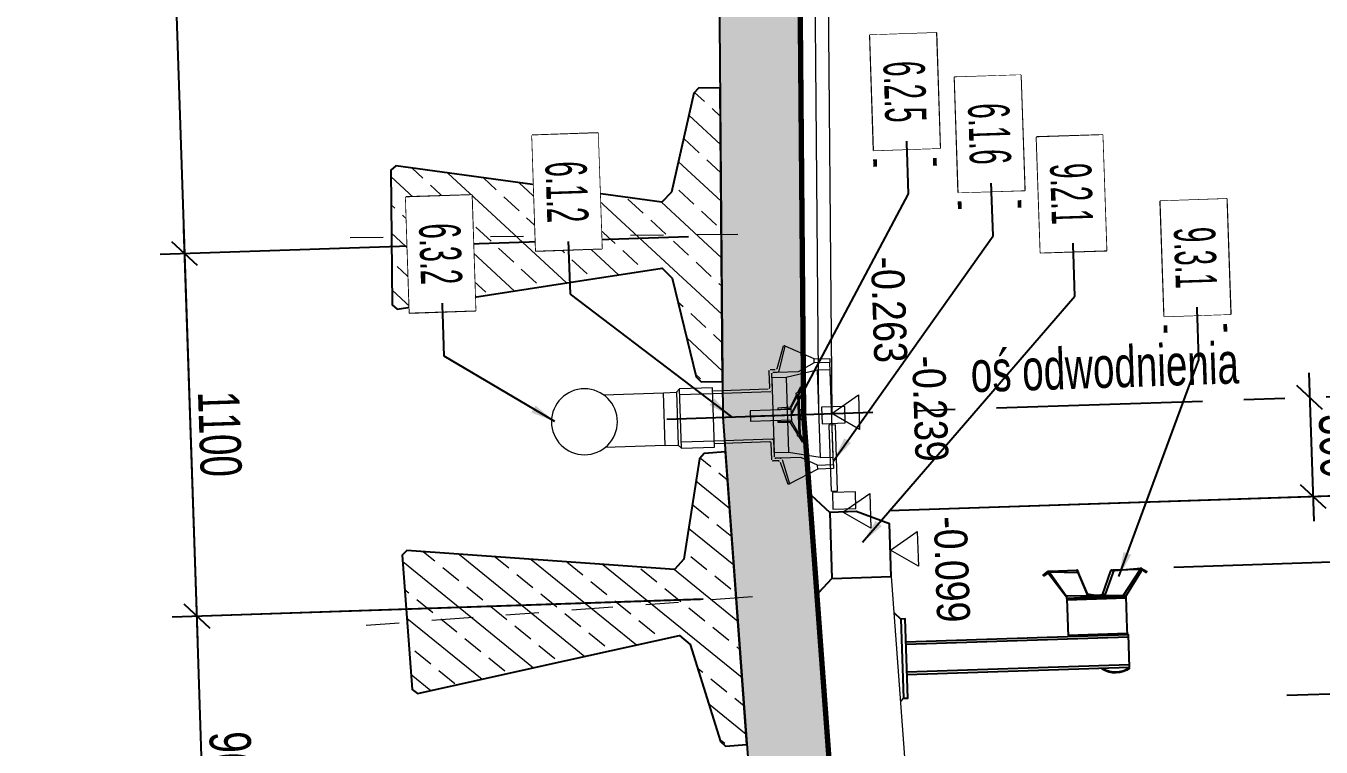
# Model space of a CAD drawing. Header units: metres. Extents: x 8395712 to 9795150, y 4166577 to 5794892.
# Drawn here: x 8418352.702 to 8418356.629, y 5772423.377 to 5772425.563 of the extents above; entities that cross this region are included whole.
import ezdxf
from ezdxf.enums import TextEntityAlignment as Align

# ---------------------------------------------------------------- set-up
doc = ezdxf.new("R2010")
doc.units = ezdxf.units.M
doc.set_wipeout_variables(frame=1)
doc.header["$PDMODE"] = 35
doc.header["$PDSIZE"] = 0.002
doc.linetypes.add('CENTER', pattern=[2, 1.25, -0.25, 0.25, -0.25])
doc.linetypes.add('HIDDEN', pattern=[0.375, 0.25, -0.125])
for name, color, linetype in [('00RysOpi-T', 2, 'Continuous'), ('AII_M_bariery', 8, 'Continuous'), ('AII_M_izolacja', 8, 'Continuous'), ('AII_M_konstrukcja beton', 3, 'Continuous'), ('AII_M_krawężnik', 9, 'Continuous'), ('AII_M_opis', 1, 'Continuous'), ('AII_M_opisy do legendy', 2, 'Continuous'), ('AII_M_osie główne', 8, 'CENTER')]:
    doc.layers.add(name, color=color, linetype=linetype)
for name, color, linetype, lineweight in [('AII_M_konstrukcja', 1, 'Continuous', 25), ('AII_M_koty wysokościowe', 1, 'Continuous', 18), ('AII_M_kreskowanie', 8, 'Continuous', 0), ('AII_M_nawierzchnia', 9, 'Continuous', 18), ('AII_M_odwodnienie', 8, 'Continuous', 9), ('AII_M_opisy wymiary', 1, 'Continuous', 25), ('AII_M_wymiary', 1, 'Continuous', 25)]:
    doc.layers.add(name, color=color, linetype=linetype, lineweight=lineweight)
doc.styles.add('AII_norm.', font='CDMSIMPL.shx', dxfattribs={"width": 0.75, "bigfont": 'CDMBIGPL.shx'})
doc.styles.add('CDMSTYLE', font='CDMSIMPL.shx', dxfattribs={"width": 0.7, "bigfont": 'CDMBIGPL.shx'})
doc.dimstyles.new('CDM-ME50MM', dxfattribs={"dimscale": 0.05, "dimtxt": 2.5, "dimasz": 1.5, "dimexe": 1.5, "dimexo": 5, "dimgap": 0.5, "dimtad": 1, "dimdec": 0, "dimlfac": 1000, "dimrnd": 1, "dimzin": 9, "dimtxsty": 'CDMSTYLE', "dimblk": 'OBLIQUE', "dimcen": 2.5, "dimdle": 1.5, "dimclrd": 9, "dimclre": 9, "dimadec": 1, "dimazin": 2, "dimtfac": 1, "dimtdec": 1, "dimtix": 1, "dimtmove": 2, "dimatfit": 3, "dimldrblk": 'DOT', "dimfxl": 1, "dimtvp": 1, "dimtolj": 1, "dimtzin": 0, "dimlwd": 25, "dimlwe": 25, "dimarcsym": 0})
doc.dimstyles.new('CDM-ME50MM$7', dxfattribs={"dimscale": 0.05, "dimtxt": 2.5, "dimasz": 1.5, "dimexe": 1.5, "dimexo": 5, "dimgap": 0.5, "dimtad": 1, "dimdec": 0, "dimlfac": 1000, "dimrnd": 1, "dimzin": 9, "dimtxsty": 'CDMSTYLE', "dimblk": 'OBLIQUE', "dimcen": 2.5, "dimdle": 1.5, "dimclrd": 9, "dimclre": 9, "dimadec": 1, "dimazin": 2, "dimtfac": 1, "dimtdec": 1, "dimtix": 1, "dimtmove": 2, "dimatfit": 3, "dimfxl": 1, "dimtvp": 1, "dimtolj": 1, "dimtzin": 0, "dimlwd": 25, "dimlwe": 25, "dimarcsym": 0})

# ---------------------------------------------------------------- blocks, each defined once
blk = doc.blocks.new('Bariera')
at = {"color": 0, "linetype": 'ByBlock', "lineweight": -2}
for p, q in [((-0.165, 0.685), (-0.165, 0.505)), ((-0.0686, 0.685), (-0.165, 0.685)), ((-0.161, 0.505), (-0.161, 0.685)), ((-0.05, 0.685), (-0.0686, 0.685)), ((-0.054, 0.505), (-0.054, 0.685)), ((-0.05, 0.683), (-0.05, 0.687)), ((-0.05, 0.503), (-0.05, 0.683)), ((-0.042, 0.687), (-0.042, 0.013)), ((0.042, 0.687), (0.042, 0.013)), ((0.0522, 0.6891), (0.05, 0.687)), ((-0.165, 0.505), (-0.05, 0.505))]:
    blk.add_line(p, q, dxfattribs=at)
for points in [[(-0.25, 0.4542), (-0.25, 0.5379, -0.324981), (-0.2452, 0.5446), (-0.1778, 0.5664, 0.324981), (-0.173, 0.5731), (-0.173, 0.593), (-0.173, 0.6129, 0.324981), (-0.1778, 0.6196), (-0.2452, 0.6414, -0.324981), (-0.25, 0.6481), (-0.25, 0.7318, -0.15172), (-0.2488, 0.7358), (-0.239, 0.75), (-0.2365, 0.7483), (-0.2458, 0.7349, 0.15172), (-0.247, 0.7309), (-0.247, 0.6503, 0.324981), (-0.2422, 0.6436), (-0.1748, 0.6218, -0.324981), (-0.17, 0.6151), (-0.17, 0.593), (-0.17, 0.5709, -0.324981), (-0.1748, 0.5642), (-0.2422, 0.5424, 0.324981), (-0.247, 0.5357), (-0.247, 0.4551, 0.15172), (-0.2458, 0.4511), (-0.2365, 0.4377), (-0.239, 0.436), (-0.2488, 0.4502, -0.15172), (-0.25, 0.4542, 0.15172), (-0.2488, 0.4502)], [(0.0522, 0.6891, -0.305469), (0.0521, 0.6048), (0.05, 0.607, 0.3), (0.05, 0.687, 0.425)]]:
    blk.add_lwpolyline(points, format="xyb", dxfattribs=at)
blk.add_lwpolyline([(-0.1682, 0.6851, -0.252386), (-0.165, 0.6792), (-0.165, 0.5068, -0.252386), (-0.1682, 0.5009), (-0.241, 0.453), (-0.2437, 0.4572), (-0.1732, 0.5036, 0.252386), (-0.17, 0.5095), (-0.17, 0.6765, 0.252386), (-0.1732, 0.6824), (-0.2437, 0.7288), (-0.241, 0.733)], format="xyb", close=True, dxfattribs=at)
blk.add_lwpolyline([(-0.05, 0.013), (-0.05, 0.687), (0.05, 0.687), (0.05, 0.013)], dxfattribs=at)
blk.add_lwpolyline([(-0.12, 0), (0.12, 0), (0.12, 0.013), (-0.12, 0.013)], close=True, dxfattribs=at)
blk = doc.blocks.new('_OBLIQUE')
at = {"color": 0, "linetype": 'ByBlock'}
blk.add_line((-0.5, -0.5), (0.5, 0.5), dxfattribs=at)
blk = doc.blocks.new('*D292')
at = {"layer": 'AII_M_wymiary', "color": 9, "lineweight": 25, "transparency": 16777216}
for p, q in [((8418356.5919, 5772424.5119), (8418356.607, 5772424.0622)), ((8418355.3192, 5772424.094), (8418356.6794, 5772424.1396))]:
    blk.add_line(p, q, dxfattribs=at)
at = {"layer": 'Defpoints', "color": 0, "lineweight": 25, "transparency": 16777216}
for p in [(8418355.1453, 5772424.3884), (8418356.6045, 5772424.1371), (8418355.2193, 5772424.0907)]:
    blk.add_point(p, dxfattribs=at)
at = {"layer": 'AII_M_wymiary', "color": 9, "lineweight": 25, "transparency": 16777216, "xscale": 0.07500000000000001, "yscale": 0.07500000000000001, "zscale": 0.07500000000000001}
for p, rotation in [((8418356.5944, 5772424.437), 91.92062242750899), ((8418356.6045, 5772424.1371), 271.920622427509)]:
    blk.add_blockref('_OBLIQUE', p, dxfattribs=dict(at, rotation=rotation))
at = {"layer": 'AII_M_wymiary', "color": 0, "transparency": 16777216, "insert": (8418356.6869, 5772424.29), "char_height": 0.125, "attachment_point": 5, "rotation": 271.9206, "style": 'CDMSTYLE'}
blk.add_mtext('\\A1;300', dxfattribs=at)
blk = doc.blocks.new('_DOT')
at = {"color": 0, "linetype": 'ByBlock'}
blk.add_line((-0.5, 0), (-1, 0), dxfattribs=at)
at = {"color": 0, "linetype": 'ByBlock', "const_width": 0.5}
blk.add_lwpolyline([(-0.25, 0, 1), (0.25, 0, 1)], format="xyb", close=True, dxfattribs=at)
blk = doc.blocks.new('*D274')
at = {"layer": 'AII_M_wymiary', "color": 9, "lineweight": 25, "transparency": 16777216}
for p, q in [((8418357.1129, 5772424.4543), (8418357.1104, 5772424.5293)), ((8418357.0379, 5772424.4518), (8418357.1879, 5772424.4569)), ((8418357.1129, 5772424.4543), (8418357.123, 5772424.1545)), ((8418355.3192, 5772424.094), (8418357.1979, 5772424.157)), ((8418357.123, 5772424.1545), (8418357.1255, 5772424.0795))]:
    blk.add_line(p, q, dxfattribs=at)
at = {"layer": 'Defpoints', "color": 0, "lineweight": 25, "transparency": 16777216}
for p in [(8418356.938, 5772424.4485), (8418357.123, 5772424.1545), (8418355.2193, 5772424.0907)]:
    blk.add_point(p, dxfattribs=at)
at = {"layer": 'AII_M_wymiary', "color": 9, "lineweight": 25, "transparency": 16777216, "xscale": 0.07500000000000001, "yscale": 0.07500000000000001, "zscale": 0.07500000000000001}
for p, rotation in [((8418357.1129, 5772424.4543), 271.920622427509), ((8418357.123, 5772424.1545), 91.92062242750899)]:
    blk.add_blockref('_OBLIQUE', p, dxfattribs=dict(at, rotation=rotation))
at = {"layer": 'AII_M_wymiary', "color": 0, "transparency": 16777216, "char_height": 0.125, "attachment_point": 5, "rotation": 271.9206, "style": 'CDMSTYLE'}
for s, insert in [('\\A1;opaska', (8418357.0097, 5772424.3008)), ('\\A1;300', (8418357.2054, 5772424.3074))]:
    blk.add_mtext(s, dxfattribs=dict(at, insert=insert))
blk = doc.blocks.new('*D277')
at = {"layer": 'AII_M_wymiary', "color": 9, "lineweight": 25, "transparency": 16777216}
for p, q in [((8418357.123, 5772424.1545), (8418357.1204, 5772424.2295)), ((8418355.3192, 5772424.094), (8418357.1979, 5772424.157)), ((8418357.123, 5772424.1545), (8418357.1297, 5772423.9546)), ((8418356.1821, 5772423.9228), (8418357.2046, 5772423.9571)), ((8418357.1297, 5772423.9546), (8418357.1322, 5772423.8797))]:
    blk.add_line(p, q, dxfattribs=at)
at = {"layer": 'Defpoints', "color": 0, "lineweight": 25, "transparency": 16777216}
for p in [(8418355.2193, 5772424.0907), (8418357.1297, 5772423.9546), (8418356.0821, 5772423.9195)]:
    blk.add_point(p, dxfattribs=at)
at = {"layer": 'AII_M_wymiary', "color": 9, "lineweight": 25, "transparency": 16777216, "xscale": 0.07500000000000001, "yscale": 0.07500000000000001, "zscale": 0.07500000000000001}
for p, rotation in [((8418357.123, 5772424.1545), 271.920622427509), ((8418357.1297, 5772423.9546), 91.92062242750899)]:
    blk.add_blockref('_OBLIQUE', p, dxfattribs=dict(at, rotation=rotation))
at = {"layer": 'AII_M_wymiary', "color": 0, "transparency": 16777216, "insert": (8418357.2138, 5772424.0575), "char_height": 0.125, "attachment_point": 5, "rotation": 271.9206, "style": 'CDMSTYLE'}
blk.add_mtext('\\A1;200', dxfattribs=at)
blk = doc.blocks.new('*D278')
at = {"layer": 'AII_M_wymiary', "color": 9, "lineweight": 25, "transparency": 16777216}
for p, q in [((8418357.1405, 5772423.6298), (8418357.1757, 5772422.5804)), ((8418356.5252, 5772423.5341), (8418357.218, 5772423.5574)), ((8418356.6116, 5772422.6365), (8418357.2482, 5772422.6579))]:
    blk.add_line(p, q, dxfattribs=at)
at = {"layer": 'Defpoints', "color": 0, "lineweight": 25, "transparency": 16777216}
for p in [(8418356.4253, 5772423.5308), (8418357.1732, 5772422.6554), (8418356.5117, 5772422.6332)]:
    blk.add_point(p, dxfattribs=at)
at = {"layer": 'AII_M_wymiary', "color": 9, "lineweight": 25, "transparency": 16777216, "xscale": 0.07500000000000001, "yscale": 0.07500000000000001, "zscale": 0.07500000000000001}
for p, rotation in [((8418357.1431, 5772423.5548), 91.92062242750899), ((8418357.1732, 5772422.6554), 271.920622427509)]:
    blk.add_blockref('_OBLIQUE', p, dxfattribs=dict(at, rotation=rotation))
at = {"layer": 'AII_M_wymiary', "color": 0, "transparency": 16777216, "char_height": 0.125, "attachment_point": 5, "rotation": 271.9206, "style": 'CDMSTYLE'}
for s, insert in [('\\A1;przejście dla\\Pobsługi', (8418356.9458, 5772423.098)), ('\\A1;900', (8418357.2456, 5772423.108))]:
    blk.add_mtext(s, dxfattribs=dict(at, insert=insert))
blk = doc.blocks.new('*D280')
at = {"layer": 'AII_M_wymiary', "color": 9, "lineweight": 25, "transparency": 16777216}
for p, q in [((8418356.9916, 5772435.5315), (8418357.3753, 5772424.0879)), ((8418355.1914, 5772435.3961), (8418357.069, 5772435.4591)), ((8418355.3192, 5772424.094), (8418357.4478, 5772424.1654))]:
    blk.add_line(p, q, dxfattribs=at)
at = {"layer": 'Defpoints', "color": 0, "lineweight": 25, "transparency": 16777216}
for p in [(8418355.0914, 5772435.3927), (8418357.3728, 5772424.1629), (8418355.2193, 5772424.0907)]:
    blk.add_point(p, dxfattribs=at)
at = {"layer": 'AII_M_wymiary', "color": 9, "lineweight": 25, "transparency": 16777216, "xscale": 0.07500000000000001, "yscale": 0.07500000000000001, "zscale": 0.07500000000000001}
for p, rotation in [((8418356.9941, 5772435.4565), 91.92062242750899), ((8418357.3728, 5772424.1629), 271.920622427509)]:
    blk.add_blockref('_OBLIQUE', p, dxfattribs=dict(at, rotation=rotation))
at = {"layer": 'AII_M_wymiary', "color": 0, "transparency": 16777216, "insert": (8418357.2709, 5772429.8126), "char_height": 0.125, "attachment_point": 5, "rotation": 271.9206, "style": 'CDMSTYLE'}
blk.add_mtext('\\A1;11300', dxfattribs=at)
blk = doc.blocks.new('*D281')
at = {"layer": 'AII_M_wymiary', "color": 9, "lineweight": 25, "transparency": 16777216}
for p, q in [((8418357.3703, 5772424.2378), (8418357.439, 5772422.189)), ((8418355.3192, 5772424.094), (8418357.4478, 5772424.1654)), ((8418355.5092, 5772422.1993), (8418357.5114, 5772422.2665))]:
    blk.add_line(p, q, dxfattribs=at)
at = {"layer": 'Defpoints', "color": 0, "lineweight": 25, "transparency": 16777216}
for p in [(8418355.2193, 5772424.0907), (8418357.4365, 5772422.264), (8418355.4093, 5772422.196)]:
    blk.add_point(p, dxfattribs=at)
at = {"layer": 'AII_M_wymiary', "color": 9, "lineweight": 25, "transparency": 16777216, "xscale": 0.07500000000000001, "yscale": 0.07500000000000001, "zscale": 0.07500000000000001}
for p, rotation in [((8418357.3728, 5772424.1629), 91.92062242750899), ((8418357.4365, 5772422.264), 271.920622427509)]:
    blk.add_blockref('_OBLIQUE', p, dxfattribs=dict(at, rotation=rotation))
at = {"layer": 'AII_M_wymiary', "color": 0, "transparency": 16777216, "insert": (8418357.4921, 5772423.2164), "char_height": 0.125, "attachment_point": 5, "rotation": 271.9206, "style": 'CDMSTYLE'}
blk.add_mtext('\\A1;1900', dxfattribs=at)
blk = doc.blocks.new('*D282')
at = {"layer": 'AII_M_wymiary', "color": 9, "lineweight": 25, "transparency": 16777216}
for p, q in [((8418357.2046, 5772436.6393), (8418357.6889, 5772422.1974)), ((8418355.2488, 5772436.4986), (8418357.282, 5772436.5668)), ((8418355.5092, 5772422.1993), (8418357.7613, 5772422.2748))]:
    blk.add_line(p, q, dxfattribs=at)
at = {"layer": 'Defpoints', "color": 0, "lineweight": 25, "transparency": 16777216}
for p in [(8418355.1489, 5772436.4953), (8418357.6863, 5772422.2723), (8418355.4093, 5772422.196)]:
    blk.add_point(p, dxfattribs=at)
at = {"layer": 'AII_M_wymiary', "color": 9, "lineweight": 25, "transparency": 16777216, "xscale": 0.07500000000000001, "yscale": 0.07500000000000001, "zscale": 0.07500000000000001}
for p, rotation in [((8418357.2071, 5772436.5643), 91.92062242750899), ((8418357.6863, 5772422.2723), 271.920622427509)]:
    blk.add_blockref('_OBLIQUE', p, dxfattribs=dict(at, rotation=rotation))
at = {"layer": 'AII_M_wymiary', "color": 0, "transparency": 16777216, "insert": (8418357.5342, 5772429.4212), "char_height": 0.125, "attachment_point": 5, "rotation": 271.9206, "style": 'CDMSTYLE'}
blk.add_mtext('\\A1;14300', dxfattribs=at)
blk = doc.blocks.new('*D283')
at = {"layer": 'AII_M_wymiary', "color": 9, "lineweight": 25, "transparency": 16777216}
for p, q in [((8418357.1271, 5772424.0296), (8418357.1456, 5772423.4799)), ((8418356.1821, 5772423.9228), (8418357.2046, 5772423.9571)), ((8418356.5252, 5772423.5341), (8418357.218, 5772423.5574))]:
    blk.add_line(p, q, dxfattribs=at)
at = {"layer": 'Defpoints', "color": 0, "lineweight": 25, "transparency": 16777216}
for p in [(8418356.0821, 5772423.9195), (8418357.1431, 5772423.5548), (8418356.4253, 5772423.5308)]:
    blk.add_point(p, dxfattribs=at)
at = {"layer": 'AII_M_wymiary', "color": 9, "lineweight": 25, "transparency": 16777216, "xscale": 0.07500000000000001, "yscale": 0.07500000000000001, "zscale": 0.07500000000000001}
for p, rotation in [((8418357.1297, 5772423.9546), 91.92062242750899), ((8418357.1431, 5772423.5548), 271.920622427509)]:
    blk.add_blockref('_OBLIQUE', p, dxfattribs=dict(at, rotation=rotation))
at = {"layer": 'AII_M_wymiary', "color": 0, "transparency": 16777216, "insert": (8418357.2238, 5772423.7577), "char_height": 0.125, "attachment_point": 5, "rotation": 271.9206, "style": 'CDMSTYLE'}
blk.add_mtext('\\A1;400', dxfattribs=at)
blk = doc.blocks.new('00kota3')
at = {"layer": 'AII_M_koty wysokościowe', "color": 0, "linetype": 'Continuous', "lineweight": -2}
blk.add_lwpolyline([(1.081, 1.662), (-1.036, 1.662), (0, 0)], close=True, dxfattribs=at)
at = {"layer": 'AII_M_koty wysokościowe', "color": 0, "linetype": 'Continuous', "lineweight": -2, "style": 'CDMSTYLE', "width": 0.85}
blk.add_attdef('%%P000.000', (0.493, 2.693), '', height=2, dxfattribs=at)
blk = doc.blocks.new('*D286')
at = {"layer": 'AII_M_wymiary', "color": 9, "lineweight": 25, "transparency": 16777216}
for p, q in [((8418354.7559, 5772423.825), (8418353.1458, 5772423.771)), ((8418353.2535, 5772422.7991), (8418353.2183, 5772423.8485)), ((8418354.8221, 5772422.9267), (8418353.176, 5772422.8715))]:
    blk.add_line(p, q, dxfattribs=at)
at = {"layer": 'Defpoints', "color": 0, "lineweight": 25, "transparency": 16777216}
for p in [(8418354.8559, 5772423.8283), (8418353.2208, 5772423.7735), (8418354.922, 5772422.9301)]:
    blk.add_point(p, dxfattribs=at)
at = {"layer": 'AII_M_wymiary', "color": 9, "lineweight": 25, "transparency": 16777216, "xscale": 0.07500000000000001, "yscale": 0.07500000000000001, "zscale": 0.07500000000000001}
for p, rotation in [((8418353.2208, 5772423.7735), 91.92062242750899), ((8418353.251, 5772422.874), 271.920622427509)]:
    blk.add_blockref('_OBLIQUE', p, dxfattribs=dict(at, rotation=rotation))
at = {"layer": 'AII_M_wymiary', "color": 0, "lineweight": -3, "transparency": 16777216, "insert": (8418353.3233, 5772423.3267), "char_height": 0.125, "attachment_point": 5, "rotation": 271.9206, "style": 'CDMSTYLE'}
blk.add_mtext('\\A1;900', dxfattribs=at)
blk = doc.blocks.new('*D287')
at = {"layer": 'AII_M_wymiary', "color": 9, "lineweight": 25, "transparency": 16777216}
for p, q in [((8418354.7108, 5772424.9241), (8418353.109, 5772424.8704)), ((8418353.2233, 5772423.6986), (8418353.1814, 5772424.9479)), ((8418354.7559, 5772423.825), (8418353.1458, 5772423.771))]:
    blk.add_line(p, q, dxfattribs=at)
at = {"layer": 'Defpoints', "color": 0, "lineweight": 25, "transparency": 16777216}
for p in [(8418354.8107, 5772424.9274), (8418353.1839, 5772424.8729), (8418354.8559, 5772423.8283)]:
    blk.add_point(p, dxfattribs=at)
at = {"layer": 'AII_M_wymiary', "color": 9, "lineweight": 25, "transparency": 16777216, "xscale": 0.07500000000000001, "yscale": 0.07500000000000001, "zscale": 0.07500000000000001}
for p, rotation in [((8418353.1839, 5772424.8729), 91.92062242750899), ((8418353.2208, 5772423.7735), 271.920622427509)]:
    blk.add_blockref('_OBLIQUE', p, dxfattribs=dict(at, rotation=rotation))
at = {"layer": 'AII_M_wymiary', "color": 0, "lineweight": -3, "transparency": 16777216, "insert": (8418353.2898, 5772424.3261), "char_height": 0.125, "attachment_point": 5, "rotation": 271.9206, "style": 'CDMSTYLE'}
blk.add_mtext('\\A1;1100', dxfattribs=at)
blk = doc.blocks.new('*D289')
at = {"layer": 'AII_M_wymiary', "color": 9, "lineweight": 25, "transparency": 16777216}
for p, q in [((8418354.6264, 5772434.8268), (8418352.7772, 5772434.7648)), ((8418353.2233, 5772423.6986), (8418352.8496, 5772434.8423)), ((8418354.7477, 5772423.8247), (8418353.1458, 5772423.771))]:
    blk.add_line(p, q, dxfattribs=at)
at = {"layer": 'Defpoints', "color": 0, "lineweight": 25, "transparency": 16777216}
for p in [(8418354.7263, 5772434.8302), (8418352.8521, 5772434.7673), (8418354.8476, 5772423.8281)]:
    blk.add_point(p, dxfattribs=at)
at = {"layer": 'AII_M_wymiary', "color": 9, "lineweight": 25, "transparency": 16777216, "xscale": 0.07500000000000001, "yscale": 0.07500000000000001, "zscale": 0.07500000000000001}
for p, rotation in [((8418352.8521, 5772434.7673), 91.92062242750899), ((8418353.2208, 5772423.7735), 271.920622427509)]:
    blk.add_blockref('_OBLIQUE', p, dxfattribs=dict(at, rotation=rotation))
at = {"layer": 'AII_M_wymiary', "color": 0, "lineweight": -3, "transparency": 16777216, "insert": (8418353.1239, 5772429.2734), "char_height": 0.125, "attachment_point": 5, "rotation": 271.9206, "style": 'CDMSTYLE'}
blk.add_mtext('\\A1;10x1100=11000', dxfattribs=at)
blk = doc.blocks.new('*U132')
at = {"layer": 'AII_M_odwodnienie', "color": 0, "lineweight": -2}
for p, q in [((-155, 0), (155, 0)), ((-167.2, -47.8), (-208.8, -134.5)), ((167.2, -47.8), (208.8, -134.5)), ((-210.1, -135.5), (-210.1, -138.6)), ((-210.1, -135.5), (-210.1, -138.6)), ((-142.2, -160.8), (-209.4, -139.6)), ((113.6, -134.5), (-113.7, -134.5)), ((142.2, -160.8), (209.4, -139.6)), ((210.1, -135.5), (210.1, -138.6)), ((210.1, -135.5), (210.1, -138.6)), ((210.1, -135.5), (210.1, -138.6)), ((210.1, -135.5), (210.1, -138.6)), ((210.1, -135.5), (210.1, -138.6)), ((-138, -166.6), (-138, -182)), ((-134, -186), (-84, -186)), ((-130, -161), (-130, -174)), ((-126, -178), (-76, -178)), ((112.5, -178), (-113.7, -178)), ((126, -178), (76, -178)), ((134, -186), (84, -186)), ((130, -161), (130, -174)), ((138, -166.6), (138, -182)), ((-80, -507.8), (-80, -690)), ((80, -690), (80, -507.8))]:
    blk.add_line(p, q, dxfattribs=at)
at = {"layer": 'AII_M_odwodnienie', "color": 0, "lineweight": -2, "ltscale": 0.25}
for p, q in [((-90, -458.8), (90, -458.8)), ((-80, -507.8), (-80, -468.4)), ((80, -507.8), (80, -468.4)), ((-80, -507.8), (80, -507.8))]:
    blk.add_line(p, q, dxfattribs=at)
at = {"layer": 'AII_M_odwodnienie', "color": 0, "lineweight": -2}
for points in [[(-155, 0), (-167.2, 0), (-167.2, -47.8), (-155, -47.8)], [(-132.5, 0), (132.5, 0), (132.5, -39.2), (-132.5, -39.2)], [(167.2, 0), (155, 0), (155, -47.8), (167.2, -47.8)]]:
    blk.add_lwpolyline(points, close=True, dxfattribs=at)
for points in [[(-132.5, -39.2), (-113.7, -134.5), (-113.7, -178)], [(132.5, -39.2), (113.7, -134.5), (113.7, -178)], [(-155, -47.8), (-130, -97.8), (-130, -161)], [(155, -47.8), (130, -97.8), (130, -161)], [(-134.4, -155.2), (-208.8, -134.5)], [(134.4, -155.2), (208.8, -134.5)], [(-80.1, -190), (-80.1, -358.2)], [(-72.1, -182), (-72.1, -358.2)], [(72, -182), (72, -358.2)], [(80, -190), (80, -358.2)]]:
    blk.add_lwpolyline(points, dxfattribs=at)
at = {"layer": 'AII_M_odwodnienie', "color": 0, "lineweight": -2, "ltscale": 0.25}
blk.add_lwpolyline([(-90, -458.8), (-90, -358.2), (90, -358.2), (90, -458.8), (80, -468.4), (-80, -468.4)], close=True, dxfattribs=at)
at = {"layer": 'AII_M_odwodnienie', "color": 0, "lineweight": -2, "ltscale": 0.1}
for points in [[(-72, -358.2), (-72, -458.8)], [(72, -358.2), (72, -458.8)]]:
    blk.add_lwpolyline(points, dxfattribs=at)
at = {"layer": 'AII_M_odwodnienie', "color": 0, "lineweight": -2, "ltscale": 10}
blk.add_circle((0, -750), 100, dxfattribs=at)
at = {"layer": 'AII_M_odwodnienie', "color": 0, "lineweight": -2}
for centre, radius, start, end in [((-209.1, -135.5), 0.981, 75, 180), ((-209.1, -138.6), 0.981, 180, 252.9675), ((-136, -161), 6, 0, 75), ((136, -161), 6, 105, 180), ((209.1, -135.5), 0.981, 0, 105), ((209.1, -135.5), 0.981, 0, 105), ((209.1, -135.5), 0.981, 0, 105), ((209.1, -135.5), 0.981, 0, 105), ((209.1, -135.5), 0.981, 0, 105), ((209.1, -138.6), 0.981, 287.0325, 0), ((209.1, -138.6), 0.981, 287.0325, 0), ((209.1, -138.6), 0.981, 287.0325, 0), ((209.1, -138.6), 0.981, 287.0325, 0), ((209.1, -138.6), 0.981, 287.0325, 0), ((-144, -166.6), 6, 0, 72.9675), ((-134, -182), 4, 180, 270), ((-126, -174), 4, 180, 270), ((-84.1, -190), 4, 0, 90), ((-76.1, -182), 4, 0, 90), ((76, -182), 4, 90, 180), ((76, -182), 4, 90, 180), ((84, -190), 4, 90, 180), ((126, -174), 4, 270, 0), ((134, -182), 4, 270, 0), ((144, -166.6), 6, 107.0325, 180)]:
    blk.add_arc(centre, radius, start, end, dxfattribs=at)
blk = doc.blocks.new('OpiNum01')
at = {"layer": 'AII_M_opisy do legendy', "color": 0, "linetype": 'Continuous'}
blk.add_lwpolyline([(-3.5, -2), (3.5, -2), (3.5, 2), (-3.5, 2)], close=True, dxfattribs=at)
at = {"color": 9, "linetype": 'Continuous', "lineweight": 25, "style": 'CDMSTYLE', "width": 0.7, "flags": 1}
for tag, p in [('NAZWAPOL', (-4.105, -6.803)), ('NAZWAANG', (-4.105, -10.477)), ('SPECYF', (-4.105, -14.151)), ('ID', (-4.105, -17.825)), ('BAZA', (-4.105, -21.499)), ('RYSUNEK', (-4.105, -25.173))]:
    blk.add_attdef(tag, p, '', height=2, dxfattribs=at)
at = {"layer": 'AII_M_opisy do legendy', "linetype": 'Continuous', "lineweight": -2, "style": 'CDMSTYLE', "width": 0.5}
blk.add_attdef('NR', text='', height=2.5, dxfattribs=at).set_placement((0, 0), align=Align.MIDDLE)
at = {"color": 0, "linetype": 'Continuous'}
blk.add_wipeout([(-3.5, -2), (3.5, -2), (3.5, 2), (-3.5, 2)], dxfattribs=at).dxf.layer = 'AII_M_opisy do legendy'
blk = doc.blocks.new('OpiTxt01')
at = {"color": 0, "linetype": 'Continuous', "lineweight": 20, "style": 'CDMSTYLE', "width": 0.7}
blk.add_attdef('TEKST_GORNY', (1, 0.895), '', height=2, dxfattribs=at)
at = {"color": 0, "linetype": 'Continuous', "lineweight": -2, "style": 'CDMSTYLE', "width": 0.7}
blk.add_attdef('TEKST_DOLNY', (1.049, -2.731), '', height=2, dxfattribs=at)
blk = doc.blocks.new('*D387')
at = {"layer": 'AII_M_opisy wymiary', "color": 9, "linetype": 'ByBlock', "lineweight": 25, "transparency": 16777216}
for p, q in [((8418356.8904, 5772452.7378), (8418357.9143, 5772422.2049)), ((8418354.6403, 5772452.5873), (8418356.9679, 5772452.6653)), ((8418355.6591, 5772422.2044), (8418357.9867, 5772422.2824))]:
    blk.add_line(p, q, dxfattribs=at)
at = {"layer": 'Defpoints', "color": 0, "linetype": 'ByBlock', "lineweight": 25, "transparency": 16777216}
for p in [(8418354.3904, 5772452.5789), (8418357.9118, 5772422.2799), (8418355.4093, 5772422.196)]:
    blk.add_point(p, dxfattribs=at)
at = {"layer": 'AII_M_opisy wymiary', "color": 9, "linetype": 'ByBlock', "lineweight": 25, "transparency": 16777216, "xscale": 0.07500000000000001, "yscale": 0.07500000000000001, "zscale": 0.07500000000000001}
for p, rotation in [((8418356.8929, 5772452.6628), 91.92062238634111), ((8418357.9118, 5772422.2799), 271.9206223863411)]:
    blk.add_blockref('_OBLIQUE', p, dxfattribs=dict(at, rotation=rotation))
at = {"layer": 'AII_M_opisy wymiary', "color": 0, "linetype": 'ByBlock', "lineweight": 25, "transparency": 16777216, "insert": (8418357.4898, 5772437.4743), "char_height": 0.125, "attachment_point": 5, "rotation": 271.9206, "style": 'CDMSTYLE'}
blk.add_mtext('\\A1;30400', dxfattribs=at)
blk = doc.blocks.new('A$C2EC13F79')
at = {"layer": 'AII_M_odwodnienie', "color": 0, "lineweight": -2}
for points in [[(0, -7), (5, -7), (5, 0), (0, 0)], [(26, -4.63), (31, -4.63), (31, 2.37), (26, 2.37)], [(5.5, -5), (25.5, -5), (25.5, -3), (5.5, -3)]]:
    blk.add_lwpolyline(points, close=True, dxfattribs=at)
blk = doc.blocks.new('*U441')
at = {"layer": 'AII_M_odwodnienie', "color": 0, "linetype": 'ByBlock', "lineweight": -2}
for p, q in [((-0.0838, -0.0046), (-0.0792, 0)), ((-0.0838, -0.0046), (-0.0656, -0.0149)), ((-0.0616, -0.0125), (-0.0809, -0.0017)), ((-0.06, -0.0108), (-0.0792, 0)), ((-0.0656, -0.0149), (-0.0656, -0.0179)), ((-0.0656, -0.0179), (-0.0646, -0.0189)), ((-0.0646, -0.0189), (-0.0583, -0.0189)), ((-0.0616, -0.0139), (-0.0616, -0.0125)), ((-0.0606, -0.0149), (-0.0616, -0.0139)), ((-0.0572, -0.0149), (-0.0606, -0.0149)), ((-0.06, -0.0108), (-0.06, -0.0138)), ((0.06, -0.0108), (-0.06, -0.0108)), ((-0.06, -0.0138), (0.06, -0.0138)), ((-0.0583, -0.0189), (-0.0238, -0.0382)), ((-0.02, -0.0358), (-0.0572, -0.0149)), ((-0.0238, -0.0382), (-0.0215, -0.0758)), ((-0.0175, -0.0758), (-0.02, -0.0358)), ((0.02, -0.0358), (-0.02, -0.0358)), ((-0.016, -0.0358), (-0.016, -0.1593)), ((0, 0), (0, -0.1593)), ((0.016, -0.0358), (0.016, -0.1593)), ((0.0175, -0.0758), (0.02, -0.0358)), ((0.02, -0.0358), (0.057, -0.015)), ((0.0238, -0.0382), (0.0215, -0.0758)), ((0.0581, -0.019), (0.0238, -0.0382)), ((0.057, -0.015), (0.0603, -0.015)), ((0.0643, -0.019), (0.0581, -0.019)), ((0.06, -0.0108), (0.0792, 0)), ((0.06, -0.0138), (0.06, -0.0108)), ((0.0603, -0.015), (0.0613, -0.014)), ((0.0613, -0.0125), (0.0808, -0.0016)), ((0.0613, -0.014), (0.0613, -0.0125)), ((0.0653, -0.018), (0.0643, -0.019)), ((0.0838, -0.0046), (0.0653, -0.0149)), ((0.0653, -0.0149), (0.0653, -0.018)), ((0.0838, -0.0046), (0.0792, 0)), ((-0.0215, -0.0758), (-0.0175, -0.0758)), ((0.0215, -0.0758), (0.0175, -0.0758)), ((0.016, -0.1593), (-0.016, -0.1593))]:
    blk.add_line(p, q, dxfattribs=at)
blk.add_lwpolyline([(0.015, -0.0078), (0.015, -0.0028), (-0.015, -0.0028), (-0.015, -0.0078)], close=True, dxfattribs=at)

msp = doc.modelspace()

# ---------------------------------------------------------------- hatches: boundary and pattern name
at = {"layer": 'AII_M_kreskowanie', "lineweight": 25}
h = msp.add_hatch(dxfattribs=at)
h.set_pattern_fill('ANSI33', color=256, scale=0.5, angle=-88.0794)
h.set_pattern_definition([(316.92062, (8418345.54887, 5772466.08083), (0.08537637, 0.09130102), []), (316.92062, (8418345.55183, 5772465.99249), (0.08537637, 0.09130102), [0.0625, -0.03125])])
h.paths.add_polyline_path([(8418354.7127, 5772436.4306), (8418354.8154, 5772424.3773), (8418354.9734, 5772422.2314), (8418355.2133, 5772422.2394), (8418355.0553, 5772424.3853), (8418354.9525, 5772436.4387)])
at = {"layer": 'AII_M_kreskowanie'}
h = msp.add_hatch(dxfattribs=at)
h.set_pattern_fill('ANSI33', color=256, scale=0.5, angle=-87.7931)
h.set_pattern_definition([(317.206884, (8418212.54076, 5770619.08569), (0.0849191424, 0.091726437), []), (317.206884, (8418212.54417, 5770618.99737), (0.0849191424, 0.091726437), [0.0625, -0.03125])])
h.paths.add_polyline_path([(8418353.8125, 5772424.7175), (8418353.8275, 5772424.7047), (8418354.6316, 5772424.8287), (8418354.6618, 5772424.7989), (8418354.7344, 5772424.4995), (8418354.7495, 5772424.4847), (8418354.8145, 5772424.4852), (8418354.8069, 5772425.3752), (8418354.7419, 5772425.3746), (8418354.7271, 5772425.3595), (8418354.6596, 5772425.0589), (8418354.6299, 5772425.0287), (8418353.8238, 5772425.1389), (8418353.809, 5772425.1259)])
h = msp.add_hatch(dxfattribs=at)
h.set_pattern_fill('ANSI33', color=256, scale=0.5, angle=-84.0704)
h.set_pattern_definition([(320.9295905, (8418330.13556, 5770612.55696), (0.078784367, 0.097046502), []), (320.9295905, (8418330.14469, 5770612.46904), (0.078784367, 0.097046502), [0.0625, -0.03125])])
h.paths.add_polyline_path([(8418353.8736, 5772423.5512), (8418353.8893, 5772423.5395), (8418354.6837, 5772423.7154), (8418354.7158, 5772423.6877), (8418354.8077, 5772423.3936), (8418354.8237, 5772423.3798), (8418354.8885, 5772423.3845), (8418354.8232, 5772424.2721), (8418354.7584, 5772424.2674), (8418354.7445, 5772424.2513), (8418354.6967, 5772423.947), (8418354.669, 5772423.9149), (8418353.8574, 5772423.9725), (8418353.8436, 5772423.9586)])

# ---------------------------------------------------------------- linework, layer by layer
at = {"layer": 'AII_M_bariery', "color": 8}
for points in [[(8418355.334, 5772423.7848), (8418355.3551, 5772423.765)], [(8418355.3631, 5772423.5252), (8418355.3538, 5772423.5152)]]:
    msp.add_lwpolyline(points, dxfattribs=at)
at = {"layer": 'AII_M_izolacja', "linetype": 'HIDDEN', "ltscale": 0.5, "const_width": 0.01}
msp.add_lwpolyline([(8418354.7125, 5772436.4356), (8418354.9575, 5772436.4438), (8418355.0603, 5772424.3855), (8418355.2187, 5772422.2346), (8418354.9736, 5772422.2264)], dxfattribs=at)
at = {"layer": 'AII_M_izolacja'}
msp.add_lwpolyline([(8418354.9624, 5772436.449), (8418355.0653, 5772424.3857), (8418355.224, 5772422.2298)], dxfattribs=at)
at = {"layer": 'AII_M_konstrukcja', "color": 2}
for points in [[(8418354.284, 5772424.7751), (8418354.6316, 5772424.8287), (8418354.6618, 5772424.7989), (8418354.7344, 5772424.4995), (8418354.7495, 5772424.4847), (8418354.8145, 5772424.4852), (8418354.8069, 5772425.3752), (8418354.7419, 5772425.3746), (8418354.7271, 5772425.3595), (8418354.6596, 5772425.0589), (8418354.6299, 5772425.0287), (8418353.8238, 5772425.1389), (8418353.809, 5772425.1259), (8418353.8125, 5772424.7175), (8418353.8275, 5772424.7047), (8418354.284, 5772424.7751)], [(8418354.3404, 5772423.6394), (8418354.6837, 5772423.7154), (8418354.7158, 5772423.6877), (8418354.8077, 5772423.3936), (8418354.8237, 5772423.3798), (8418354.8885, 5772423.3845), (8418354.8232, 5772424.2721), (8418354.7584, 5772424.2674), (8418354.7445, 5772424.2513), (8418354.6967, 5772423.947), (8418354.669, 5772423.9149), (8418353.8574, 5772423.9725), (8418353.8436, 5772423.9586), (8418353.8736, 5772423.5512), (8418353.8893, 5772423.5395), (8418354.3404, 5772423.6394)]]:
    msp.add_lwpolyline(points, dxfattribs=at)
at = {"layer": 'AII_M_konstrukcja beton'}
for points in [[(8418354.7127, 5772436.4306), (8418354.9525, 5772436.4387), (8418355.0553, 5772424.3853), (8418355.2133, 5772422.2394), (8418354.9734, 5772422.2314)], [(8418354.7127, 5772436.4306), (8418354.8154, 5772424.3773), (8418354.9734, 5772422.2314), (8418355.2133, 5772422.2394), (8418355.0553, 5772424.3853), (8418354.9525, 5772436.4387), (8418354.7127, 5772436.4306)]]:
    msp.add_lwpolyline(points, dxfattribs=at)
at = {"layer": 'AII_M_krawężnik', "color": 8}
for points in [[(8418355.0834, 5772424.1403), (8418355.1393, 5772424.088)], [(8418355.146, 5772423.8881), (8418355.1052, 5772423.8444)]]:
    msp.add_lwpolyline(points, dxfattribs=at)
at = {"layer": 'AII_M_krawężnik'}
msp.add_lwpolyline([(8418355.1393, 5772424.088), (8418355.146, 5772423.8881), (8418355.3259, 5772423.8941), (8418355.3206, 5772424.054), (8418355.2193, 5772424.0907)], close=True, dxfattribs=at)
at = {"layer": 'AII_M_nawierzchnia', "color": 8}
msp.add_lwpolyline([(8418355.0115, 5772435.3901), (8418355.1053, 5772424.387)], dxfattribs=at)
at = {"layer": 'AII_M_nawierzchnia'}
for points in [[(8418355.0514, 5772435.3914), (8418355.0557, 5772434.8913), (8418355.0877, 5772431.1402), (8418355.1197, 5772427.3892), (8418355.1453, 5772424.3884)], [(8418355.3259, 5772423.8941), (8418355.4479, 5772422.2373)]]:
    msp.add_lwpolyline(points, dxfattribs=at)
at = {"layer": 'AII_M_opisy wymiary', "color": 1, "linetype": 'ByBlock', "lineweight": 40}
msp.add_circle((8418171.8303, 5772432.124), 22459.4841, dxfattribs=at)
at = {"layer": 'AII_M_osie główne', "lineweight": 18, "ltscale": 0.1}
for points in [[(8418354.8607, 5772424.9306), (8418353.6608, 5772424.9204)], [(8418354.9057, 5772423.832), (8418353.709, 5772423.7439)]]:
    msp.add_lwpolyline(points, dxfattribs=at)
at = {"layer": 'AII_M_osie główne', "ltscale": 0.5}
msp.add_lwpolyline([(8418354.6455, 5772424.3716), (8418356.6694, 5772424.4395)], dxfattribs=at)

# ---------------------------------------------------------------- block references
at = {"layer": 'AII_M_bariery', "rotation": 271.9206224382555}
msp.add_blockref('Bariera', (8418355.3591, 5772423.6451), dxfattribs=at)
at = {"layer": 'AII_M_koty wysokościowe', "color": 1, "linetype": 'Continuous'}
ref = msp.add_blockref('00kota3', (8418355.1453, 5772424.3884), dxfattribs=dict(at, xscale=-0.05, yscale=0.05, zscale=0.05, rotation=271.9206224382555))
ref.add_attrib('%%P000.000', '-0.263', (8418355.2641, 5772424.8625), dxfattribs={"color": 0, "linetype": 'Continuous', "lineweight": -2, "height": 0.1, "rotation": 271.9206, "style": 'CDMSTYLE', "width": 0.85})
ref = msp.add_blockref('00kota3', (8418355.1793, 5772424.0893), dxfattribs=dict(at, xscale=-0.05, yscale=0.05, zscale=0.05, rotation=271.9206224382555))
ref.add_attrib('%%P000.000', '-0.239', (8418355.389, 5772424.5625), dxfattribs={"color": 0, "linetype": 'Continuous', "lineweight": -2, "height": 0.1, "rotation": 271.9206, "style": 'CDMSTYLE', "width": 0.85})
ref = msp.add_blockref('00kota3', (8418355.3232, 5772423.9741), dxfattribs=dict(at, xscale=-0.05, yscale=0.05, zscale=0.05, rotation=271.9206224382555))
ref.add_attrib('%%P000.000', '-0.099', (8418355.4546, 5772424.0751), dxfattribs={"color": 0, "linetype": 'Continuous', "lineweight": -2, "height": 0.1, "rotation": 271.9206, "style": 'CDMSTYLE', "width": 0.85})
at = {"layer": 'AII_M_odwodnienie', "color": 140, "lineweight": 18}
for name, p, xscale, yscale, zscale, rotation in [('*U132', (8418355.1453, 5772424.3884), -0.001, 0.001, 0.001, 271.9206224382555), ('A$C2EC13F79', (8418355.1848, 5772424.4097), 0.01, 0.01, 0.01, 271.9206221375037)]:
    msp.add_blockref(name, p, dxfattribs=dict(at, xscale=xscale, yscale=yscale, zscale=zscale, rotation=rotation))
at = {"layer": 'AII_M_odwodnienie', "color": 140, "xscale": -1, "rotation": 271.9206222243812}
msp.add_blockref('*U441', (8418355.0581, 5772424.3854), dxfattribs=at)
at = {"layer": 'Defpoints', "color": 250, "linetype": 'Continuous', "lineweight": 0}
ref = msp.add_blockref('OpiTxt01', (8418355.378, 5772425.0542), dxfattribs=dict(at, xscale=-0.05, yscale=0.05, zscale=0.05, rotation=271.920622251238))
ref.add_attrib('TEKST_GORNY', '-', (8418355.419, 5772425.1657), dxfattribs={"layer": '0', "color": 0, "linetype": 'Continuous', "lineweight": 20, "height": 0.1, "rotation": 271.9206, "style": 'CDMSTYLE', "width": 0.7})
ref.add_attrib('TEKST_DOLNY', '-', (8418355.2378, 5772425.162), dxfattribs={"layer": '0', "color": 0, "linetype": 'Continuous', "lineweight": -2, "height": 0.1, "rotation": 271.9206, "style": 'CDMSTYLE', "width": 0.7})
ref = msp.add_blockref('OpiTxt01', (8418355.6345, 5772424.9265), dxfattribs=dict(at, xscale=-0.05000000000000001, yscale=0.05000000000000002, zscale=0.05, rotation=271.9206222821579))
ref.add_attrib('TEKST_GORNY', '-', (8418355.6756, 5772425.0379), dxfattribs={"layer": '0', "color": 0, "linetype": 'Continuous', "lineweight": 20, "height": 0.1, "rotation": 271.9206, "style": 'CDMSTYLE', "width": 0.7})
ref.add_attrib('TEKST_DOLNY', '-', (8418355.4943, 5772425.0343), dxfattribs={"layer": '0', "color": 0, "linetype": 'Continuous', "lineweight": -2, "height": 0.1, "rotation": 271.9206, "style": 'CDMSTYLE', "width": 0.7})
ref = msp.add_blockref('OpiTxt01', (8418356.2586, 5772424.5509), dxfattribs=dict(at, xscale=-0.04999999999999999, yscale=0.05, zscale=0.05, rotation=271.9206224382555))
ref.add_attrib('TEKST_GORNY', '-', (8418356.2996, 5772424.6623), dxfattribs={"layer": '0', "color": 0, "linetype": 'Continuous', "lineweight": 20, "height": 0.1, "rotation": 271.9206, "style": 'CDMSTYLE', "width": 0.7})
ref.add_attrib('TEKST_DOLNY', '-', (8418356.1183, 5772424.6587), dxfattribs={"layer": '0', "color": 0, "linetype": 'Continuous', "lineweight": -2, "height": 0.1, "rotation": 271.9206, "style": 'CDMSTYLE', "width": 0.7})

# ---------------------------------------------------------------- texts
at = {"layer": 'AII_M_opis', "style": 'AII_norm.', "width": 0.7}
msp.add_text('oś odwodnienia', height=0.125, rotation=1.9206, dxfattribs=at).set_placement((8418355.5687, 5772424.4526))

# ---------------------------------------------------------------- dimensions: what is measured, and where the dimension line sits
at = {"layer": 'AII_M_wymiary'}
for base, p1, p2, override, picture, middle in [((8418357.6863, 5772422.2723), (8418355.1489, 5772436.4953), (8418355.4093, 5772422.196), {"dimexo": 2}, '*D282', (8418357.5342, 5772429.4212)), ((8418357.3728, 5772424.1629), (8418355.0914, 5772435.3927), (8418355.2193, 5772424.0907), {"dimexo": 2}, '*D280', (8418357.2709, 5772429.8126)), ((8418356.6045, 5772424.1371), (8418355.1453, 5772424.3884), (8418355.2193, 5772424.0907), {"dimexo": 2, "dimse1": 1}, '*D292', (8418356.6869, 5772424.29)), ((8418357.4365, 5772422.264), (8418355.2193, 5772424.0907), (8418355.4093, 5772422.196), {"dimexo": 2}, '*D281', (8418357.4921, 5772423.2164)), ((8418357.1297, 5772423.9546), (8418355.2193, 5772424.0907), (8418356.0821, 5772423.9195), {"dimexo": 2}, '*D277', (8418357.2138, 5772424.0575)), ((8418357.1431, 5772423.5548), (8418356.0821, 5772423.9195), (8418356.4253, 5772423.5308), {"dimexo": 2}, '*D283', (8418357.2238, 5772423.7577))]:
    dim = msp.add_linear_dim(base=base, p1=p1, p2=p2, angle=271.9206, dimstyle='CDM-ME50MM', override=override, dxfattribs=at)
    dim.commit()
    dim.dimension.update_dxf_attribs({"geometry": picture, "text_midpoint": middle})
at = {"layer": 'AII_M_wymiary', "lineweight": -3}
dim = msp.add_linear_dim(base=(8418352.8521, 5772434.7673), p1=(8418354.8476, 5772423.8281), p2=(8418354.7263, 5772434.8302), angle=91.9206, text='10x1100=<>', dimstyle='CDM-ME50MM', override={"dimexo": 2}, dxfattribs=at)
dim.commit()
dim.dimension.update_dxf_attribs({"geometry": '*D289', "text_midpoint": (8418353.1239, 5772429.2734)})
for base, p1, p2, picture, middle in [((8418353.1839, 5772424.8729), (8418354.8559, 5772423.8283), (8418354.8107, 5772424.9274), '*D287', (8418353.2898, 5772424.3261)), ((8418353.2208, 5772423.7735), (8418354.922, 5772422.9301), (8418354.8559, 5772423.8283), '*D286', (8418353.3233, 5772423.3267))]:
    dim = msp.add_linear_dim(base=base, p1=p1, p2=p2, angle=91.9206, dimstyle='CDM-ME50MM', override={"dimexo": 2}, dxfattribs=at)
    dim.commit()
    dim.dimension.update_dxf_attribs({"geometry": picture, "text_midpoint": middle})
at = {"layer": 'AII_M_wymiary'}
for base, p1, p2, text, picture, middle in [((8418357.123, 5772424.1545), (8418356.938, 5772424.4485), (8418355.2193, 5772424.0907), '<>\\Xopaska', '*D274', (8418357.1179, 5772424.3044)), ((8418357.1732, 5772422.6554), (8418356.4253, 5772423.5308), (8418356.5117, 5772422.6332), '<>\\Xprzejście dla\\Pobsługi', '*D278', (8418357.1581, 5772423.1051))]:
    dim = msp.add_linear_dim(base=base, p1=p1, p2=p2, angle=271.9206, text=text, dimstyle='CDM-ME50MM', override={"dimexo": 2}, dxfattribs=at)
    dim.commit()
    dim.dimension.update_dxf_attribs({"geometry": picture, "text_midpoint": middle})

# ---------------------------------------------------------------- next in the draw order: block references
at = {"layer": '00RysOpi-T', "color": 1, "linetype": 'Continuous', "lineweight": 0, "xscale": 0.04999999999999999, "yscale": 0.04999999999999999, "zscale": 0.04999999999999999, "rotation": 271.9206224382555}
for p, values in [((8418355.8725, 5772425.0543), {'NR': '9.2.1'}), ((8418353.9598, 5772424.8722), {'NR': '6.3.2'})]:
    msp.add_blockref('OpiNum01', p, dxfattribs=at).add_auto_attribs(values)
at = {"layer": '00RysOpi-T', "color": 1, "linetype": 'Continuous', "lineweight": 0}
ref = msp.add_blockref('OpiNum01', (8418356.2482, 5772424.8607), dxfattribs=dict(at, xscale=-0.04999999999999999, yscale=0.05, zscale=0.05, rotation=271.9206224382555))
ref.add_attrib('NR', '9.3.1', dxfattribs={"layer": 'AII_M_opisy do legendy', "linetype": 'Continuous', "lineweight": -2, "height": 0.125, "rotation": 271.9206, "style": 'CDMSTYLE', "width": 0.5}).set_placement((8418356.2482, 5772424.8607), align=Align.MIDDLE)

# ---------------------------------------------------------------- next in the draw order: dimensions: what is measured, and where the dimension line sits
at = {"layer": 'AII_M_opisy wymiary', "color": 1, "linetype": 'ByBlock', "lineweight": 25}
dim = msp.add_linear_dim(base=(8418357.9118, 5772422.2799), p1=(8418354.3904, 5772452.5789), p2=(8418355.4093, 5772422.196), angle=271.9206, dimstyle='CDM-ME50MM', dxfattribs=at)
dim.commit()
dim.dimension.update_dxf_attribs({"geometry": '*D387', "text_midpoint": (8418357.4898, 5772437.4743)})

# ---------------------------------------------------------------- next in the draw order: leaders
at = {"layer": '00RysOpi-T', "color": 9, "linetype": 'Continuous', "lineweight": 0}
for points in [[(8418355.239, 5772423.9979), (8418355.8829, 5772424.7445), (8418355.8775, 5772424.9044)], [(8418354.3056, 5772424.3637), (8418353.9702, 5772424.5624), (8418353.9649, 5772424.7223)], [(8418356.0157, 5772423.8937), (8418356.2586, 5772424.5509), (8418356.2532, 5772424.7108)]]:
    msp.add_leader(points, dimstyle='CDM-ME50MM$7', dxfattribs=at)

# ---------------------------------------------------------------- next in the draw order: block references
at = {"layer": '00RysOpi-T', "color": 1, "linetype": 'Continuous', "lineweight": 0}
ref = msp.add_blockref('OpiNum01', (8418355.3676, 5772425.3641), dxfattribs=dict(at, xscale=-0.05, yscale=0.05, zscale=0.05, rotation=271.920622251238))
ref.add_attrib('NR', '6.2.5', dxfattribs={"layer": 'AII_M_opisy do legendy', "linetype": 'Continuous', "lineweight": -2, "height": 0.125, "rotation": 271.9206, "style": 'CDMSTYLE', "width": 0.5}).set_placement((8418355.3676, 5772425.3641), align=Align.MIDDLE)
ref = msp.add_blockref('OpiNum01', (8418355.6241, 5772425.2363), dxfattribs=dict(at, xscale=-0.05000000000000001, yscale=0.05000000000000002, zscale=0.05, rotation=271.9206222821579))
ref.add_attrib('NR', '6.1.6', dxfattribs={"layer": 'AII_M_opisy do legendy', "linetype": 'Continuous', "lineweight": -2, "height": 0.125, "rotation": 271.9206, "style": 'CDMSTYLE', "width": 0.5}).set_placement((8418355.6241, 5772425.2363), align=Align.MIDDLE)
at = {"layer": '00RysOpi-T', "color": 1, "linetype": 'Continuous', "lineweight": 0, "xscale": 0.04999999999999999, "yscale": 0.04999999999999999, "zscale": 0.04999999999999999, "rotation": 271.9206224382555}
msp.add_blockref('OpiNum01', (8418354.3427, 5772425.06), dxfattribs=at).add_auto_attribs({'NR': '6.1.2'})

# ---------------------------------------------------------------- next in the draw order: leaders
at = {"layer": '00RysOpi-T', "color": 9, "linetype": 'Continuous', "lineweight": 0}
for points in [[(8418355.0223, 5772424.3842), (8418355.378, 5772425.0542), (8418355.3727, 5772425.2141)], [(8418355.1503, 5772424.2449), (8418355.6345, 5772424.9265), (8418355.6292, 5772425.0864)], [(8418354.8421, 5772424.3782), (8418354.3531, 5772424.7501), (8418354.3477, 5772424.9101)]]:
    msp.add_leader(points, dimstyle='CDM-ME50MM$7', dxfattribs=at)

doc.saveas('drawing.dxf')
